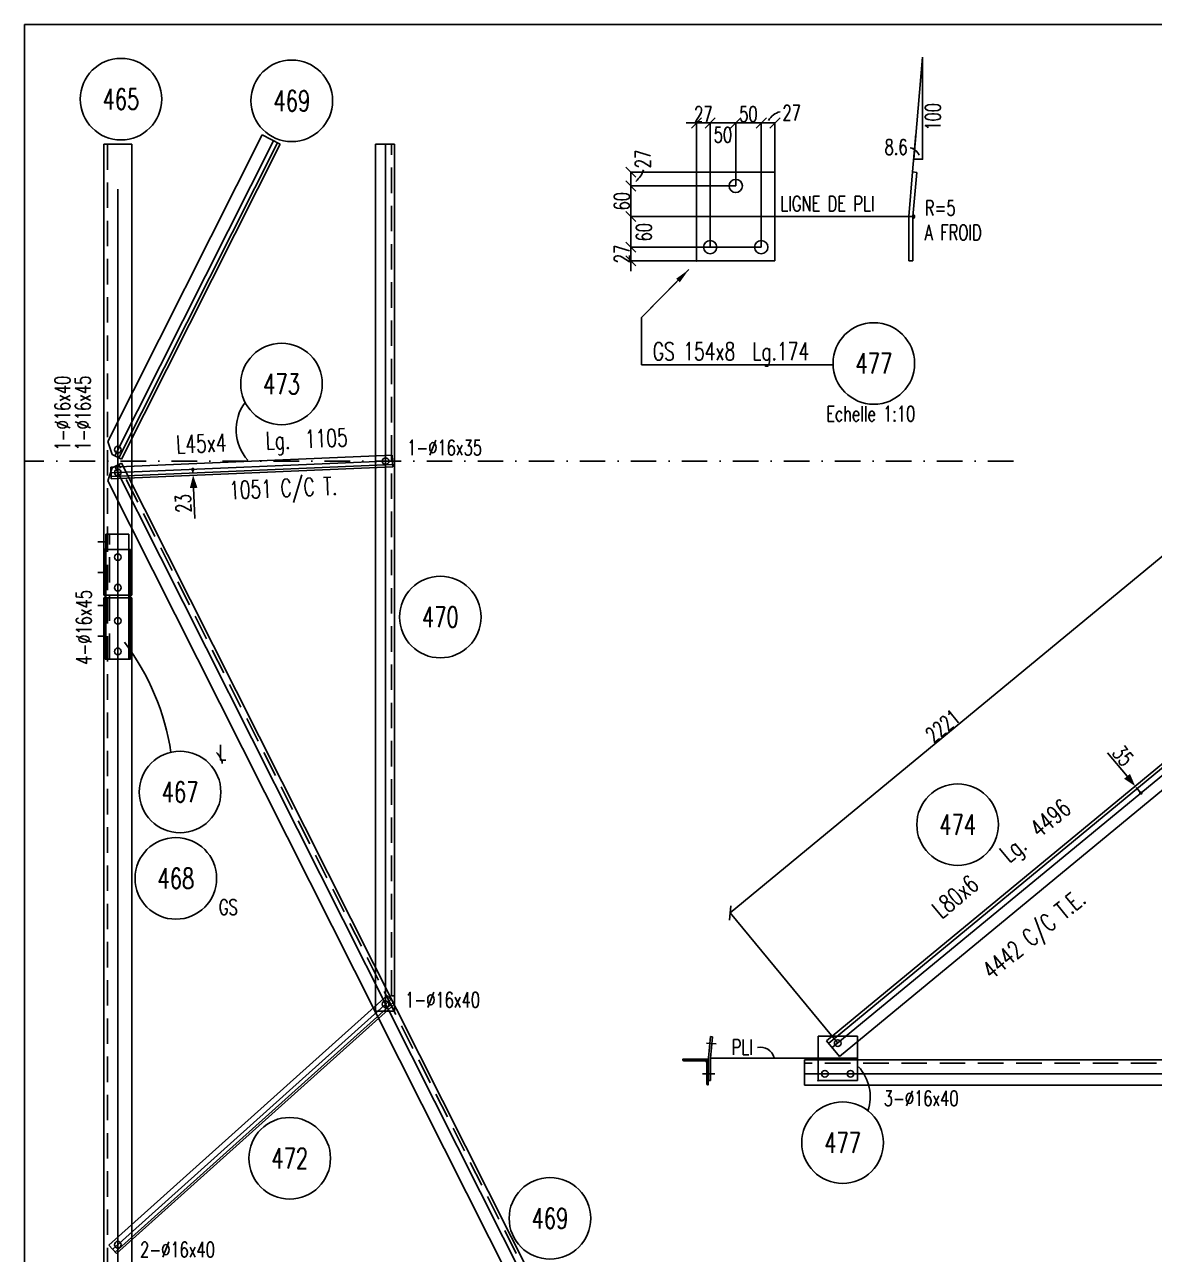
# Model space of a CAD drawing. Extents: x 554281 to 570501, y -61245 to -49765.
# Drawn here: x 554281 to 558711, y -54591 to -49765 of the extents above; entities that cross this region are included whole.
import ezdxf
from ezdxf.enums import TextEntityAlignment as Align

# ---------------------------------------------------------------- set-up
doc = ezdxf.new("R2010")
doc.units = 0
doc.header["$LTSCALE"] = 200
doc.header["$MEASUREMENT"] = 0
doc.linetypes.add('DASHDOT', pattern=[1, 0.5, -0.25, 0, -0.25])
doc.linetypes.add('DASHED', pattern=[0.75, 0.5, -0.25])
doc.layers.get('0').update_dxf_attribs({"linetype": 'CONTINUOUS'})
for name, color, linetype in [('ASSI', 6, 'CONTINUOUS'), ('BOLLINI_1', 7, 'CONTINUOUS'), ('FORI', 2, 'CONTINUOUS'), ('LINEA_ANG', 2, 'CONTINUOUS'), ('LINEE_PIASTRE', 2, 'CONTINUOUS'), ('LM', 7, 'CONTINUOUS'), ('LS', 7, 'CONTINUOUS'), ('MZ', 6, 'DASHDOT'), ('PIASTRE', 5, 'CONTINUOUS'), ('PIEGA', 4, 'CONTINUOUS'), ('PIEGA_F_492_50', 7, 'CONTINUOUS'), ('QT_MAL', 7, 'CONTINUOUS'), ('QT_MPR', 7, 'CONTINUOUS'), ('TRAT-Y', 7, 'DASHED')]:
    doc.layers.add(name, color=color, linetype=linetype)
doc.styles.add('QUOTE', font='ROMANS8.SHX', dxfattribs={"width": 0.7})
doc.styles.add('RQL', font='ROMANS8.SHX', dxfattribs={"width": 0.7})
doc.styles.add('RS', font='ROMANS8.shx', dxfattribs={"width": 0.7})
doc.styles.get("Standard").update_dxf_attribs({"font": 'ROMANS8.SHX', "width": 0.7})
doc.dimstyles.new('FRECCE1', dxfattribs={"dimtxt": 60, "dimasz": 6.66, "dimexe": 0, "dimexo": 0, "dimgap": 1, "dimtad": 1, "dimzin": 0, "dimdsep": 46, "dimtxsty": 'RS', "dimblk1": 'QUOTP', "dimblk2": 'QUOTF', "dimsah": 1, "dimcen": 0, "dimclrd": 2, "dimclre": 2, "dimclrt": 7, "dimadec": 0, "dimazin": 0, "dimtfac": 1, "dimtix": 1, "dimtmove": 2, "dimatfit": 3, "dimldrblk": 'QUOTP', "dimfxl": 1, "dimtolj": 1, "dimtzin": 0, "dimarcsym": 0})
doc.dimstyles.new('TRATTO', dxfattribs={"dimscale": 0, "dimtxt": 60, "dimasz": 40, "dimexe": 0, "dimexo": 0, "dimgap": 5, "dimtad": 1, "dimrnd": 0.5, "dimdsep": 46, "dimtxsty": 'RS', "dimblk1": 'OBLIQUE', "dimblk2": 'OBLIQUE', "dimsah": 1, "dimcen": 0.09, "dimclrd": 2, "dimclre": 2, "dimclrt": 7, "dimadec": 0, "dimazin": 0, "dimtfac": 1, "dimtix": 1, "dimtmove": 2, "dimatfit": 3, "dimfxl": 1, "dimtolj": 1, "dimtzin": 0, "dimarcsym": 0})

# ---------------------------------------------------------------- blocks, each defined once
blk = doc.blocks.new('16')
blk.add_circle((0, 0), 1)
blk = doc.blocks.new('ASSE98')
blk.add_line((0, 0), (1, 0))
at = {"color": 7, "flags": 1}
for tag, p in [('LAV1', (3.07431, 6.82847)), ('LAV2', (3.07431, 6.49513)), ('LAV3', (3.07431, 6.1618)), ('LAV4', (3.07431, 5.82847)), ('LAV5', (3.07431, 5.49513)), ('LAV6', (3.07431, 5.1618)), ('LAV7', (3.07431, 4.82847)), ('LAV8', (3.07431, 4.49513)), ('LAV9', (3.07431, 4.1618)), ('LAV10', (3.07431, 3.82847))]:
    blk.add_attdef(tag, p, '', height=0.2, dxfattribs=at)
at = {"color": 7, "style": 'QUOTE', "width": 0.5, "flags": 1}
for tag, p in [('TI', (1.38308, 6.82731)), ('DI_S', (1.38308, 6.42178)), ('D_S', (1.38308, 6.02092)), ('E_S', (1.38308, 5.68065)), ('NFORI', (1.36454, 5.29792)), ('ALAR', (1.36349, 4.93246)), ('FAM', (1.3775, 4.54645)), ('ALA', (1.38308, 4.19257)), ('DISP2', (1.38308, 3.84971)), ('DISP1', (1.38308, 3.50686)), ('PINZAF', (1.38308, 3.164)), ('PINZAI', (1.38308, 2.82114)), ('TRP', (1.38308, 2.47829)), ('NP', (1.38308, 2.13543)), ('SV', (1.38308, 1.79257)), ('PESO', (1.38308, 1.44971)), ('QUA', (1.38308, 1.10686)), ('LUN', (1.38308, 0.764)), ('PROF', (1.38308, 0.42114)), ('POS', (1.38308, 0.07829))]:
    blk.add_attdef(tag, p, '', height=0.2, dxfattribs=at)
blk = doc.blocks.new('MRKR_98')
blk.add_point((0, 0))
at = {"color": 7, "style": 'QUOTE', "width": 0.5, "flags": 1}
for tag, p in [('AUX2', (3.71, 4.93)), ('NFORI', (3.72, 5.3)), ('TI', (3.73, 6.83)), ('DI_S', (3.73, 6.42)), ('D_S', (3.73, 6.02)), ('E_S', (3.73, 5.68)), ('AUX1', (3.73, 4.19)), ('FAM', (3.73, 4.55)), ('COMMESSA', (3.73, 3.85)), ('MD', (3.73, 3.51)), ('MP', (3.73, 3.16)), ('LARGHEZZA', (3.73, 2.82)), ('SPESSORE', (3.73, 2.48)), ('NP', (3.73, 2.14)), ('SV', (3.73, 1.79)), ('PESO', (3.73, 1.45)), ('QUA', (3.73, 1.11)), ('LUN', (3.73, 0.76)), ('PROF', (3.73, 0.42)), ('POS', (3.73, 0.08))]:
    blk.add_attdef(tag, p, '', height=0.2, dxfattribs=at)
at = {"color": 7, "flags": 1}
for tag, p in [('LAV1', (5.26, 6.88)), ('LAV2', (5.26, 6.55)), ('LAV3', (5.26, 6.21)), ('LAV4', (5.26, 5.88)), ('LAV5', (5.26, 5.55)), ('LAV6', (5.26, 5.21)), ('LAV7', (5.26, 4.88)), ('LAV8', (5.26, 4.55)), ('LAV9', (5.26, 4.21)), ('LAV10', (5.26, 3.88))]:
    blk.add_attdef(tag, p, '', height=0.2, dxfattribs=at)
blk = doc.blocks.new('xxx')
blk.add_circle((0, 0), 8)
at = {"color": 3, "style": 'RQL', "width": 0.7}
blk.add_attdef('POS', text='', height=4, dxfattribs=at).set_placement((0, 0), align=Align.MIDDLE)
at = {"color": 3, "style": 'RQL', "width": 0.7, "flags": 1}
blk.add_attdef('POS1', (-0.39, -5.42), '', height=2, dxfattribs=at)
at = {"style": 'RQL', "width": 0.7, "flags": 1}
blk.add_attdef('TIPO', (-0.39, -8.66), '', height=2, dxfattribs=at)
blk = doc.blocks.new('bull')
at = {"style": 'RS', "width": 0.7, "flags": 1}
for tag, p in [('NN', (-12.25, 0)), ('DIAMETRO', (0, -4.86)), ('SERRAGGIO', (0, -9.71)), ('LUNGHEZZA', (0, -14.57)), ('NB', (0, -19.43)), ('TIPO', (0, -24.12)), ('EL', (-0.14, -29))]:
    blk.add_attdef(tag, p, '', height=3, dxfattribs=at)
at = {"style": 'RS', "width": 0.7}
blk.add_attdef('BULLONE', (0, 0), '', height=3, dxfattribs=at)
blk = doc.blocks.new('QUOTP')
at = {"layer": 'ASSI', "color": 2, "const_width": 1.07}
blk.add_lwpolyline([(-0.53, 0, 1), (0.53, 0, 1)], format="xyb", close=True, dxfattribs=at)
blk = doc.blocks.new('QUOTF')
at = {"layer": 'LS', "color": 2}
blk.add_line((7.5, 0), (25.5, 0), dxfattribs=at)
blk.add_solid([(7.5, 2.25), (0, 0), (7.5, -2.25)], dxfattribs=at)
blk = doc.blocks.new('*D16')
at = {"layer": 'QT_MAL', "color": 2, "lineweight": -2, "transparency": 16777216}
for p, q in [((558635.8, -52753.4), (558635.8, -52753.4)), ((558653.8, -52775.3), (558640, -52758.6)), ((558658, -52780.4), (558658, -52780.4))]:
    blk.add_line(p, q, dxfattribs=at)
at = {"layer": 'QT_MAL', "color": 2, "lineweight": -2, "transparency": 16777216, "xscale": 6.66, "yscale": 6.66, "zscale": 6.66}
for name, p, rotation in [('QUOTF', (558635.8, -52753.4), 129.5459458153037), ('QUOTP', (558658, -52780.4), 309.5459458153038)]:
    blk.add_blockref(name, p, dxfattribs=dict(at, rotation=rotation))
at = {"layer": 'QT_MAL', "color": 7, "transparency": 16777216, "insert": (558587.8, -52633.8), "char_height": 60, "attachment_point": 5, "rotation": 309.5459, "style": 'RS'}
blk.add_mtext('\\A1;35', dxfattribs=at)
blk = doc.blocks.new('_OBLIQUE')
at = {"color": 0, "linetype": 'ByBlock'}
blk.add_line((-0.5, -0.5), (0.5, 0.5), dxfattribs=at)
blk = doc.blocks.new('*D19')
at = {"layer": 'QT_MPR', "color": 2, "lineweight": -2, "transparency": 16777216}
for p, q in [((558760, -51837.3), (557047.6, -53251.2)), ((559191.2, -52359.6), (558760, -51837.3)), ((557469.3, -53761.9), (557047.6, -53251.2))]:
    blk.add_line(p, q, dxfattribs=at)
at = {"layer": 'QT_MPR', "color": 2, "lineweight": -2, "transparency": 16777216, "xscale": 40, "yscale": 40, "zscale": 40}
for p, rotation in [((558760, -51837.3), 39.54594581530375), ((557047.6, -53251.2), 219.5459458153037)]:
    blk.add_blockref('_OBLIQUE', p, dxfattribs=dict(at, rotation=rotation))
at = {"layer": 'QT_MPR', "color": 7, "transparency": 16777216, "insert": (557881.5, -52517.2), "char_height": 60, "attachment_point": 5, "rotation": 39.5459, "style": 'RS'}
blk.add_mtext('\\A1;2221', dxfattribs=at)
blk = doc.blocks.new('*D81')
at = {"layer": 'LS', "color": 2, "lineweight": -2, "transparency": 16777216}
for p, q in [((556658.1, -50638.4), (556658.1, -50598.4)), ((557169.5, -50638.4), (556658.1, -50638.4)), ((556658.1, -50692.4), (556658.1, -50638.4)), ((556915.4, -50692.4), (556658.1, -50692.4)), ((556658.1, -50692.4), (556658.1, -50732.4))]:
    blk.add_line(p, q, dxfattribs=at)
at = {"layer": 'LS', "color": 2, "lineweight": -2, "transparency": 16777216, "xscale": 40, "yscale": 40, "zscale": 40}
for p, rotation in [((556658.1, -50638.4), 270), ((556658.1, -50692.4), 90)]:
    blk.add_blockref('_OBLIQUE', p, dxfattribs=dict(at, rotation=rotation))
at = {"layer": 'LS', "color": 7, "transparency": 16777216, "insert": (556623.1, -50665.4), "char_height": 60, "attachment_point": 5, "rotation": 90, "style": 'RS'}
blk.add_mtext('\\A1;27', dxfattribs=at)
blk = doc.blocks.new('*D82')
at = {"layer": 'LS', "color": 2, "lineweight": -2, "transparency": 16777216}
for p, q in [((557069.4, -50518.4), (556658.1, -50518.4)), ((556658.1, -50638.4), (556658.1, -50518.4)), ((556969.4, -50638.4), (556658.1, -50638.4))]:
    blk.add_line(p, q, dxfattribs=at)
at = {"layer": 'LS', "color": 2, "lineweight": -2, "transparency": 16777216, "xscale": 40, "yscale": 40, "zscale": 40}
for p, rotation in [((556658.1, -50518.4), 90), ((556658.1, -50638.4), 270)]:
    blk.add_blockref('_OBLIQUE', p, dxfattribs=dict(at, rotation=rotation))
at = {"layer": 'LS', "color": 7, "transparency": 16777216, "insert": (556709.6, -50580.1), "char_height": 60, "attachment_point": 5, "rotation": 90, "style": 'RS'}
blk.add_mtext('\\A1;60', dxfattribs=at)
blk = doc.blocks.new('*D83')
at = {"layer": 'LS', "color": 2, "lineweight": -2, "transparency": 16777216}
for p, q in [((557069.4, -50398.4), (556658.1, -50398.4)), ((556658.1, -50518.4), (556658.1, -50398.4)), ((557069.4, -50518.4), (556658.1, -50518.4))]:
    blk.add_line(p, q, dxfattribs=at)
at = {"layer": 'LS', "color": 2, "lineweight": -2, "transparency": 16777216, "xscale": 40, "yscale": 40, "zscale": 40}
for p, rotation in [((556658.1, -50398.4), 90), ((556658.1, -50518.4), 270)]:
    blk.add_blockref('_OBLIQUE', p, dxfattribs=dict(at, rotation=rotation))
at = {"layer": 'LS', "color": 7, "transparency": 16777216, "insert": (556623.1, -50458.4), "char_height": 60, "attachment_point": 5, "rotation": 90, "style": 'RS'}
blk.add_mtext('\\A1;60', dxfattribs=at)
blk = doc.blocks.new('*D84')
at = {"layer": 'LS', "color": 2, "lineweight": -2, "transparency": 16777216}
for p, q in [((556915.4, -50344.4), (556658.1, -50344.4)), ((556658.1, -50398.4), (556658.1, -50344.4)), ((557069.4, -50398.4), (556658.1, -50398.4))]:
    blk.add_line(p, q, dxfattribs=at)
at = {"layer": 'LS', "color": 2, "lineweight": -2, "transparency": 16777216, "xscale": 40, "yscale": 40, "zscale": 40}
for p, rotation in [((556658.1, -50344.4), 90), ((556658.1, -50398.4), 270)]:
    blk.add_blockref('_OBLIQUE', p, dxfattribs=dict(at, rotation=rotation))
at = {"layer": 'LS', "color": 7, "transparency": 16777216, "insert": (556705, -50292.7), "char_height": 60, "attachment_point": 5, "rotation": 90, "style": 'RS'}
blk.add_mtext('\\A1;27', dxfattribs=at)
blk = doc.blocks.new('*D85')
at = {"layer": 'LS', "color": 2, "lineweight": -2, "transparency": 16777216}
for p, q in [((556915.4, -50151.2), (556875.4, -50151.2)), ((556915.4, -50344.4), (556915.4, -50151.2)), ((556915.4, -50151.2), (556969.4, -50151.2)), ((556969.4, -50638.4), (556969.4, -50151.2)), ((556969.4, -50151.2), (557009.4, -50151.2))]:
    blk.add_line(p, q, dxfattribs=at)
at = {"layer": 'LS', "color": 2, "lineweight": -2, "transparency": 16777216, "xscale": 40, "yscale": 40, "zscale": 40}
blk.add_blockref('_OBLIQUE', (556915.4, -50151.2), dxfattribs=at)
at = {"layer": 'LS', "color": 2, "lineweight": -2, "transparency": 16777216, "xscale": 40, "yscale": 40, "zscale": 40, "rotation": 180}
blk.add_blockref('_OBLIQUE', (556969.4, -50151.2), dxfattribs=at)
at = {"layer": 'LS', "color": 7, "transparency": 16777216, "insert": (556942.4, -50116.2), "char_height": 60, "attachment_point": 5, "style": 'RS'}
blk.add_mtext('\\A1;27', dxfattribs=at)
blk = doc.blocks.new('*D86')
at = {"layer": 'LS', "color": 2, "lineweight": -2, "transparency": 16777216}
for p, q in [((556969.4, -50638.4), (556969.4, -50151.2)), ((556969.4, -50151.2), (557069.4, -50151.2)), ((557069.4, -50398.4), (557069.4, -50151.2))]:
    blk.add_line(p, q, dxfattribs=at)
at = {"layer": 'LS', "color": 2, "lineweight": -2, "transparency": 16777216, "xscale": 40, "yscale": 40, "zscale": 40, "rotation": 180}
blk.add_blockref('_OBLIQUE', (556969.4, -50151.2), dxfattribs=at)
at = {"layer": 'LS', "color": 2, "lineweight": -2, "transparency": 16777216, "xscale": 40, "yscale": 40, "zscale": 40}
blk.add_blockref('_OBLIQUE', (557069.4, -50151.2), dxfattribs=at)
at = {"layer": 'LS', "color": 7, "transparency": 16777216, "insert": (557019.2, -50197.6), "char_height": 60, "attachment_point": 5, "style": 'RS'}
blk.add_mtext('\\A1;50', dxfattribs=at)
blk = doc.blocks.new('*D87')
at = {"layer": 'LS', "color": 2, "lineweight": -2, "transparency": 16777216}
for p, q in [((557069.4, -50398.4), (557069.4, -50151.2)), ((557069.4, -50151.2), (557169.5, -50151.2)), ((557169.5, -50638.4), (557169.5, -50151.2))]:
    blk.add_line(p, q, dxfattribs=at)
at = {"layer": 'LS', "color": 2, "lineweight": -2, "transparency": 16777216, "xscale": 40, "yscale": 40, "zscale": 40, "rotation": 180}
blk.add_blockref('_OBLIQUE', (557069.4, -50151.2), dxfattribs=at)
at = {"layer": 'LS', "color": 2, "lineweight": -2, "transparency": 16777216, "xscale": 40, "yscale": 40, "zscale": 40}
blk.add_blockref('_OBLIQUE', (557169.5, -50151.2), dxfattribs=at)
at = {"layer": 'LS', "color": 7, "transparency": 16777216, "insert": (557119.4, -50116.2), "char_height": 60, "attachment_point": 5, "style": 'RS'}
blk.add_mtext('\\A1;50', dxfattribs=at)
blk = doc.blocks.new('*D88')
at = {"layer": 'LS', "color": 2, "lineweight": -2, "transparency": 16777216}
for p, q in [((557169.5, -50638.4), (557169.5, -50151.2)), ((557169.5, -50151.2), (557223.4, -50151.2)), ((557223.4, -50344.4), (557223.4, -50151.2))]:
    blk.add_line(p, q, dxfattribs=at)
at = {"layer": 'LS', "color": 2, "lineweight": -2, "transparency": 16777216, "xscale": 40, "yscale": 40, "zscale": 40, "rotation": 180}
blk.add_blockref('_OBLIQUE', (557169.5, -50151.2), dxfattribs=at)
at = {"layer": 'LS', "color": 2, "lineweight": -2, "transparency": 16777216, "xscale": 40, "yscale": 40, "zscale": 40}
blk.add_blockref('_OBLIQUE', (557223.4, -50151.2), dxfattribs=at)
at = {"layer": 'LS', "color": 7, "transparency": 16777216, "insert": (557288.7, -50111.6), "char_height": 60, "attachment_point": 5, "style": 'RS'}
blk.add_mtext('\\A1;27', dxfattribs=at)
blk = doc.blocks.new('LPIEGA')
at = {"color": 0, "linetype": 'ByBlock'}
blk.add_line((0, 0), (1, 0), dxfattribs=at)
at = {"color": 0}
for tag, p in [('VUOTO3', (1, 13)), ('VUOTO2', (1, 11)), ('VUOTO1', (1, 9))]:
    blk.add_attdef(tag, p, '', height=1, dxfattribs=at)
at = {"color": 0, "flags": 1}
for tag, p in [('ANG_PIE', (1, 7)), ('INC_PIE', (1, 5)), ('CF', (1, 3)), ('RAGGIO', (1, 1))]:
    blk.add_attdef(tag, p, '', height=1, dxfattribs=at)
blk = doc.blocks.new('*D122')
at = {"layer": 'QT_MAL', "color": 2, "lineweight": -2, "transparency": 16777216}
for p, q in [((554940.5, -51510.6), (554940.5, -51510.6)), ((554940.8, -51517.2), (554941.2, -51526.9)), ((554941.5, -51533.5), (554941.5, -51533.5))]:
    blk.add_line(p, q, dxfattribs=at)
at = {"layer": 'QT_MAL', "color": 2, "lineweight": -2, "transparency": 16777216, "xscale": 6.66, "yscale": 6.66, "zscale": 6.66}
for name, p, rotation in [('QUOTF', (554941.5, -51533.5), 272.453318109733), ('QUOTP', (554940.5, -51510.6), 92.45331810973299)]:
    blk.add_blockref(name, p, dxfattribs=dict(at, rotation=rotation))
at = {"layer": 'QT_MAL', "color": 7, "transparency": 16777216, "insert": (554903, -51644.3), "char_height": 60, "attachment_point": 5, "rotation": 92.4533, "style": 'RS'}
blk.add_mtext('\\A1;23', dxfattribs=at)

msp = doc.modelspace()

# ---------------------------------------------------------------- hatches: boundary and pattern name
at = {"layer": 'LS'}
h = msp.add_hatch(dxfattribs=at)
h.set_pattern_fill('_U', color=6, scale=5, angle=225, style=0, pattern_type=0)
h.set_pattern_definition([(225, (1046390.7615, -57250.31), (3.535533906, -3.535533906), [])])
edge = h.paths.add_edge_path()
edge.add_line((556961.761, -53825.31), (556861.761, -53825.31))
edge.add_line((556861.761, -53825.31), (556861.761, -53827.31))
edge.add_arc((556865.761, -53827.31), 4, 180, 270)
edge.add_line((556865.761, -53831.31), (556947.761, -53831.31))
edge.add_arc((556947.761, -53839.31), 8, 360, 450, ccw=False)
edge.add_line((556955.761, -53839.31), (556955.761, -53921.31))
edge.add_arc((556959.761, -53921.31), 4, 180, 270)
edge.add_line((556959.761, -53925.31), (556961.761, -53925.31))
edge.add_line((556961.761, -53925.31), (556961.761, -53825.31))

# ---------------------------------------------------------------- linework, layer by layer
at = {"layer": 'LINEA_ANG'}
for p, q in [((554701.24, -50234.659), (554591.24, -50234.659)), ((554591.24, -50234.659), (554591.24, -52004.659)), ((554606.676, -51400.559), (555211.982, -50198.344)), ((555283.436, -50234.321), (554661.041, -51470.477)), ((554701.24, -52004.659), (554701.24, -50234.659)), ((555283.436, -50234.321), (555211.982, -50198.344)), ((555731.546, -50234.204), (555656.546, -50234.204)), ((555656.546, -50234.204), (555656.546, -53636.204)), ((555731.546, -53636.204), (555731.546, -50234.204)), ((557748.174, -50517.736), (557763.154, -50343.554)), ((557779.095, -50344.925), (557763.154, -50343.554)), ((557764.174, -50518.422), (557779.095, -50344.925)), ((557748.174, -50692.422), (557748.174, -50517.736)), ((557764.174, -50692.422), (557764.174, -50518.422)), ((557748.174, -50692.422), (557764.174, -50692.422)), ((560892.872, -50889.761), (557425.943, -53752.35)), ((557476.879, -53814.039), (560943.808, -50951.45)), ((554606.676, -51400.559), (554623.528, -51451.589)), ((555722.311, -51455.039), (554618.323, -51502.339)), ((554660.967, -51485.703), (554623.454, -51504.591)), ((554661.041, -51470.477), (554623.528, -51451.589)), ((557838.6, -57796.884), (554660.967, -51485.703)), ((555724.237, -51499.998), (555722.311, -51455.039)), ((554606.602, -51555.62), (554623.454, -51504.591)), ((554618.323, -51502.339), (554620.25, -51547.298)), ((554620.25, -51547.298), (555724.237, -51499.998)), ((554606.602, -51555.62), (557750.057, -57798.92)), ((554599.24, -52254.659), (554599.24, -51764.659)), ((554599.24, -51764.659), (554689.24, -51764.659)), ((554689.24, -51764.659), (554689.24, -52254.659)), ((554591.24, -52004.659), (554701.24, -52004.659)), ((554591.24, -57814.659), (554591.24, -52014.659)), ((554591.24, -52014.659), (554701.24, -52014.659)), ((554701.24, -52014.659), (554701.24, -57719.659)), ((554689.24, -52254.659), (554599.24, -52254.659)), ((555701.969, -53574.757), (554611.453, -54554.517)), ((554641.527, -54587.991), (555732.043, -53608.231)), ((555732.043, -53608.231), (555701.969, -53574.757)), ((555731.546, -53576.204), (555720.046, -53576.204)), ((555656.546, -53636.204), (555731.546, -53636.204)), ((557425.943, -53752.35), (557476.879, -53814.039)), ((564569.298, -53826.941), (557339.298, -53826.941)), ((557339.298, -53826.941), (557339.298, -53926.941)), ((557339.298, -53926.941), (564569.298, -53926.941)), ((554611.453, -54554.517), (554641.527, -54587.991))]:
    msp.add_line(p, q, dxfattribs=at)
at = {"layer": 'LINEA_ANG', "color": 2}
for p, q in [((555272.272, -50228.7), (554649.877, -51464.855)), ((560900.831, -50899.4), (557433.901, -53761.989)), ((554619.886, -51538.806), (555723.873, -51491.506)), ((554635.846, -54581.668), (555726.363, -53601.908))]:
    msp.add_line(p, q, dxfattribs=at)
at = {"layer": 'LINEA_ANG', "const_width": 10}
msp.add_lwpolyline([(557764.174, -50523.422, 0.41421356), (557769.174, -50518.422, 0.38930404), (557764.603, -50513.441, 0.38930404)], format="xyb", dxfattribs=at)
at = {"layer": 'LINEA_ANG'}
msp.add_lwpolyline([(556961.761, -53825.31), (556861.761, -53825.31), (556861.761, -53827.31, 0.41421356), (556865.761, -53831.31), (556947.761, -53831.31, -0.41421356), (556955.761, -53839.31), (556955.761, -53921.31, 0.41421356), (556959.761, -53925.31), (556961.761, -53925.31)], format="xyb", close=True, dxfattribs=at)
at = {"layer": 'LINEE_PIASTRE'}
for p, q in [((557223.396, -50344.422), (556915.396, -50344.422)), ((556915.396, -50344.422), (556915.396, -50692.422)), ((557223.396, -50692.422), (557223.396, -50344.422)), ((556915.396, -50692.422), (557223.396, -50692.422)), ((554596.24, -51824.659), (554596.24, -52254.659)), ((554696.24, -51824.659), (554596.24, -51824.659)), ((554696.24, -52254.659), (554696.24, -51824.659)), ((554596.24, -52254.659), (554696.24, -52254.659)), ((557546.298, -53734.941), (557392.298, -53734.941)), ((557392.298, -53734.941), (557392.298, -53908.941)), ((557546.298, -53908.941), (557546.298, -53734.941)), ((557392.298, -53908.941), (557546.298, -53908.941))]:
    msp.add_line(p, q, dxfattribs=at)
at = {"layer": 'LS', "color": 6}
for p, q in [((557763.154, -50343.554), (557776.083, -50193.214)), ((554646.24, -50411.097), (554646.24, -57732.233)), ((557223.396, -50518.422), (557764.174, -50518.422)), ((556699.24, -50914.98), (556885.174, -50726.689)), ((556699.24, -50914.98), (556885.174, -50726.689)), ((556699.24, -51100.792), (556699.24, -50914.98)), ((557451.063, -51100.792), (556699.24, -51100.792)), ((554567.24, -51794.659), (554599.24, -51794.659)), ((554567.24, -51914.659), (554599.24, -51914.659)), ((554567.24, -52044.659), (554599.24, -52044.659)), ((554567.24, -52164.659), (554599.24, -52164.659)), ((556955.007, -53762.007), (556992.229, -53765.208)), ((557546.298, -53820.349), (556970.761, -53820.349)), ((556987.592, -53881.941), (556939.716, -53881.941)), ((564569.298, -53881.941), (557339.298, -53881.941))]:
    msp.add_line(p, q, dxfattribs=at)
at = {"layer": 'LS', "color": 2}
for p, q in [((556969.969, -53736.194), (556962.761, -53820.006)), ((556969.969, -53736.194), (556977.94, -53736.88)), ((556977.94, -53736.88), (556970.761, -53820.349)), ((556962.761, -53820.006), (556962.761, -53908.941)), ((556970.761, -53820.349), (556970.761, -53908.941)), ((556970.761, -53908.941), (556962.761, -53908.941))]:
    msp.add_line(p, q, dxfattribs=at)
at = {"layer": 'LS', "color": 8}
msp.add_lwpolyline([(554280.738, -49765.145), (554280.738, -61245.145), (567000.738, -61245.145), (567000.738, -59645.145), (570500.738, -59645.145), (570500.738, -49765.145), (554280.738, -49765.145)], close=True, dxfattribs=at)
at = {"layer": 'LS', "color": 6}
msp.add_lwpolyline([(557801.883, -49893.214), (557801.883, -50293.214), (557767.483, -50293.214)], close=True, dxfattribs=at)
msp.add_lwpolyline([(556843.015, -50769.382), (556699.24, -50914.98)], dxfattribs=at)
for centre, radius, start, end in [((557258.371, -50174.032), 68.308, 102.661415, 151.824671), ((557743.292, -50296.157), 48.78, 21.684476, 77.722466), ((556621.053, -50309.102), 90.632, 308.200929, 343.33162), ((555289.275, -51354.652), 179, 143.431826, 222.043294), ((553919.736, -52760.575), 945.167, 8.436973, 37.256853), ((554982.098, -52676.062), 74.939, 9.12939, 47.162305), ((557166.632, -53832.583), 54.907, 14.125719, 102.542519), ((557420.921, -53972.812), 175.752, 341.948958, 42.383517)]:
    msp.add_arc(centre, radius, start, end, dxfattribs=at)
msp.add_solid([(556835.9, -50762.355), (556885.174, -50726.689), (556850.131, -50776.408)], dxfattribs=at)
at = {"layer": 'MZ'}
msp.add_line((558158.633, -51478.163), (554280.738, -51478.163), dxfattribs=at)
at = {"layer": 'PIEGA'}
msp.add_line((557223.396, -50518.422), (556915.396, -50518.422), dxfattribs=at)
at = {"layer": 'TRAT-Y'}
for p, q in [((554606.24, -50234.659), (554606.24, -52004.659)), ((555720.046, -53576.204), (555720.046, -50234.204)), ((557827.435, -57802.505), (554649.803, -51491.324)), ((554613.24, -52254.659), (554613.24, -51764.659)), ((554606.24, -57814.659), (554606.24, -52014.659)), ((564569.298, -53840.941), (557339.298, -53840.941))]:
    msp.add_line(p, q, dxfattribs=at)

# ---------------------------------------------------------------- block references
at = {"layer": 'ASSI'}
for p, xscale, rotation in [((554591.24, -50234.516), 1770, 270), ((554634.098, -51457.279), 1384, 63.27508851931549), ((555696.546, -53636.204), 3402, 90), ((554599.24, -51764.659), 490, 270), ((554591.24, -52014.659), 5800, 270), ((554626.156, -54570.882), 1466, 41.93770543929944)]:
    msp.add_blockref('ASSE98', p, dxfattribs=dict(at, xscale=xscale, rotation=rotation))
ref = msp.add_blockref('ASSE98', (560915.157, -50916.75), dxfattribs=dict(at, xscale=4496, rotation=219.5459458153037))
ref.add_attrib('PROF', 'L80x6', (557876.401, -53276.668), dxfattribs={"layer": '0', "color": 2, "height": 70, "rotation": 39.545946, "style": 'QUOTE', "width": 0.7})
ref.add_attrib('LUN', '4496', (558260.673, -52959.38), dxfattribs={"layer": '0', "color": 2, "height": 70, "rotation": 39.545946, "style": 'QUOTE', "width": 0.7})
ref.add_attrib('PESO', '4442 C/C T.E.', (558073.777, -53515.713), dxfattribs={"layer": '0', "color": 2, "height": 70, "rotation": 39.545946, "style": 'QUOTE', "width": 0.7})
ref.add_attrib('SV', 'Lg.', (558141.819, -53057.516), dxfattribs={"layer": '0', "color": 2, "height": 70, "rotation": 39.545946, "style": 'QUOTE', "width": 0.7})
ref = msp.add_blockref('ASSE98', (554619.265, -51524.319), dxfattribs=dict(at, xscale=1105, zscale=1105, rotation=2.453318109733018))
ref.add_attrib('PROF', 'L45x4', (554876.78, -51448.202), dxfattribs={"layer": '0', "color": 2, "height": 70, "rotation": 2.453318, "style": 'QUOTE', "width": 0.7})
ref.add_attrib('LUN', '1105', (555381.184, -51426.591), dxfattribs={"layer": '0', "color": 2, "height": 70, "rotation": 2.453318, "style": 'QUOTE', "width": 0.7})
ref.add_attrib('PESO', '1051 C/C T.', (555084.021, -51627.909), dxfattribs={"layer": '0', "color": 2, "height": 70, "rotation": 2.453318, "style": 'QUOTE', "width": 0.7})
ref.add_attrib('SV', 'Lg.', (555227.192, -51433.189), dxfattribs={"layer": '0', "color": 2, "height": 70, "rotation": 2.453318, "style": 'QUOTE', "width": 0.7})
for p, xscale, zscale, rotation in [((557811.804, -57810.375), 7065.999999999999, 7065.999999999999, 116.7249114806841), ((564569.298, -53826.941), 7229.999999999998, 7229.999999999998, 180)]:
    msp.add_blockref('ASSE98', p, dxfattribs=dict(at, xscale=xscale, zscale=zscale, rotation=rotation))
at = {"layer": 'BOLLINI_1'}
for p, xscale, yscale, zscale, values in [((554658.62, -50057.725), 19.99950000006855, 19.99950000006855, 19.99950000006855, {'POS': '465'}), ((555328.409, -50064.216), 20, 20, 20, {'POS': '469'}), ((557610.938, -51094.885), 19.99800000000225, 19.99800000000225, 19.99800000000225, {'POS': '477'}), ((555288.218, -51175.654), 20, 20, 20, {'POS': '473'}), ((555910.991, -52090.101), 20, 20, 20, {'POS': '470'}), ((554890.324, -52776.529), 20, 20, 20, {'POS': '467'}), ((557939.592, -52904.611), 20, 20, 20, {'POS': '474'}), ((554873.794, -53115.598), 20, 20, 20, {'POS': '468'}), ((557488.379, -54152.435), 19.99800000000225, 19.99800000000225, 19.99800000000225, {'POS': '477'}), ((556340.876, -54449.325), 20, 20, 20, {'POS': '469'})]:
    msp.add_blockref('xxx', p, dxfattribs=dict(at, xscale=xscale, yscale=yscale, zscale=zscale)).add_auto_attribs(values)
ref = msp.add_blockref('xxx', (555320.419, -54213.681), dxfattribs=dict(at, xscale=-19.99950000006855, yscale=19.99950000006855, zscale=19.99950000006855))
ref.add_attrib('POS', '472', dxfattribs={"layer": '0', "color": 3, "height": 79.998, "style": 'RQL', "width": 0.7}).set_placement((555320.419, -54213.681), align=Align.MIDDLE)
at = {"layer": 'FORI'}
for p, xscale, yscale, zscale in [((557069.396, -50398.422), 26, 26, 26), ((557469.298, -53761.941), 13, 13, 13)]:
    msp.add_blockref('16', p, dxfattribs=dict(at, xscale=xscale, yscale=yscale, zscale=zscale))
for p, xscale, yscale, zscale, rotation in [((556969.396, -50638.422), 26, 26, 26, 179.9999999998761), ((557169.467, -50638.422), 26, 26, 26, 179.9999999998939), ((554646.24, -51433.163), -13, 13, 13, 270.0000000000014), ((555696.546, -51478.163), 13, 13, 13, 270), ((554646.24, -51523.163), 13, 13, 13, 270.0000000000012), ((554646.24, -51854.659), 13, 13, 13, 270), ((554646.24, -51974.659), -13, 13, 13, 270), ((554646.24, -52104.659), -13, 13, 13, 270), ((554646.24, -52224.659), -13, 13, 13, 270), ((555696.546, -53609.204), 13, 13, 13, 270), ((557419.298, -53881.941), 13, 13, 13, 179.9999999998761), ((557519.334, -53881.941), 13, 13, 13, 179.9999999998939), ((554646.24, -54552.838), 13, 13, 13, 271.371071457)]:
    msp.add_blockref('16', p, dxfattribs=dict(at, xscale=xscale, yscale=yscale, zscale=zscale, rotation=rotation))
at = {"layer": 'LS', "color": 7, "xscale": 20, "yscale": 20, "zscale": 20, "rotation": 90}
for p, values in [((554459.486, -51436.655), {'BULLONE': '1-%%c16x40                '}), ((554539.486, -51436.655), {'BULLONE': '1-%%c16x45                '}), ((554543.542, -52277.606), {'BULLONE': '4-%%c16x45                '})]:
    msp.add_blockref('bull', p, dxfattribs=at).add_auto_attribs(values)
at = {"layer": 'LS', "color": 7, "xscale": 20, "yscale": 20, "zscale": 20}
for p, values in [((555781.074, -51455.276), {'BULLONE': '1-%%c16x35                '}), ((555773.321, -53622.069), {'BULLONE': '1-%%c16x40                '}), ((557650.188, -54008.439), {'BULLONE': '3-%%c16x40                '}), ((554733.583, -54602.196), {'BULLONE': '2-%%c16x40                '})]:
    msp.add_blockref('bull', p, dxfattribs=at).add_auto_attribs(values)
at = {"layer": 'PIASTRE'}
ref = msp.add_blockref('MRKR_98', (556915.396, -50692.422), dxfattribs=dict(at, xscale=2, yscale=2, zscale=2))
ref.add_attrib('PROF', 'GS 154x8  Lg.174', (556744.081, -51082.273), dxfattribs={"layer": '0', "color": 2, "height": 70, "style": 'RS', "width": 0.7})
at = {"layer": 'PIASTRE', "xscale": 20, "yscale": 20, "zscale": 20, "rotation": 270}
msp.add_blockref('MRKR_98', (554596.24, -51824.659), dxfattribs=at)
at = {"layer": 'PIASTRE', "xscale": 20, "yscale": 20, "zscale": 20}
msp.add_blockref('MRKR_98', (557392.298, -53908.941), dxfattribs=at)
at = {"layer": 'PIEGA_F_492_50'}
ref = msp.add_blockref('LPIEGA', (557223.396, -50518.422), dxfattribs=dict(at, xscale=308, zscale=308, rotation=180))
ref.add_attrib('RAGGIO', 'R=5', (557811.094, -50514.812), dxfattribs={"layer": '0', "color": 7, "height": 60, "style": 'RS', "width": 0.7})
ref.add_attrib('CF', 'A FROID', (557811.097, -50611.041), dxfattribs={"layer": '0', "color": 7, "height": 60, "style": 'RS', "width": 0.7})

# ---------------------------------------------------------------- texts
at = {"color": 7, "style": 'RS', "width": 0.7}
msp.add_text('LIGNE DE PLI', height=60, dxfattribs=at).set_placement((557244.718, -50497.84))
at = {"layer": 'LM', "linetype": 'ByBlock', "style": 'RS', "width": 0.7}
for s, p in [('L', (555041.449, -52651.592)), ('GS', (555042.678, -53258.161))]:
    msp.add_text(s, height=60, dxfattribs=at).set_placement(p)
at = {"layer": 'LS', "color": 7, "style": 'RS', "width": 0.7}
msp.add_text('100', height=60, rotation=90, dxfattribs=at).set_placement((557842.879, -50127.314), align=Align.MIDDLE)
msp.add_text('8.6', height=60, dxfattribs=at).set_placement((557698.287, -50245.577), align=Align.MIDDLE)
msp.add_text('Echelle 1:10', height=60, dxfattribs=at).set_placement((557424.214, -51322.194))
at = {"layer": 'LS', "color": 7, "insert": (557095.464, -53778.047), "char_height": 60, "attachment_point": 5, "style": 'RS'}
msp.add_mtext('\\A1;PLI', dxfattribs=at)

# ---------------------------------------------------------------- dimensions: what is measured, and where the dimension line sits
at = {"layer": 'LS'}
for base, p1, p2, text, picture, middle in [((556969.396, -50151.245), (556915.396, -50344.422), (556969.396, -50638.422), '27', '*D85', (556942.396, -50116.245)), ((557169.467, -50151.245), (557069.396, -50398.422), (557169.467, -50638.422), '50', '*D87', (557119.431, -50116.245))]:
    dim = msp.add_linear_dim(base=base, p1=p1, p2=p2, text=text, dimstyle='TRATTO', override={"dimscale": 1}, dxfattribs=at)
    dim.commit()
    dim.dimension.update_dxf_attribs({"geometry": picture, "text_midpoint": middle})
for base, p1, p2, text, picture, middle in [((557223.396, -50151.245), (557169.467, -50638.422), (557223.396, -50344.422), '27', '*D88', (557288.675, -50111.587)), ((557069.396, -50151.245), (556969.396, -50638.422), (557069.396, -50398.422), '50', '*D86', (557019.155, -50197.607))]:
    dim = msp.add_linear_dim(base=base, p1=p1, p2=p2, text=text, dimstyle='TRATTO', override={"dimscale": 1}, dxfattribs=at)
    dim.commit()
    dim.dimension.update_dxf_attribs({"geometry": picture, "text_midpoint": middle, "dimtype": 160})
for base, p1, p2, text, picture, middle in [((556658.09, -50344.422), (557069.396, -50398.422), (556915.396, -50344.422), '27', '*D84', (556705.002, -50292.703)), ((556658.09, -50518.422), (556969.396, -50638.422), (557069.396, -50518.422), '60', '*D82', (556709.604, -50580.123))]:
    dim = msp.add_linear_dim(base=base, p1=p1, p2=p2, angle=90, text=text, dimstyle='TRATTO', override={"dimscale": 1}, dxfattribs=at)
    dim.commit()
    dim.dimension.update_dxf_attribs({"geometry": picture, "text_midpoint": middle, "dimtype": 160})
for base, p1, p2, text, picture, middle in [((556658.09, -50398.422), (557069.396, -50518.422), (557069.396, -50398.422), '60', '*D83', (556623.09, -50458.422)), ((556658.09, -50638.422), (556915.396, -50692.422), (557169.467, -50638.422), '27', '*D81', (556623.09, -50665.422))]:
    dim = msp.add_linear_dim(base=base, p1=p1, p2=p2, angle=90, text=text, dimstyle='TRATTO', override={"dimscale": 1}, dxfattribs=at)
    dim.commit()
    dim.dimension.update_dxf_attribs({"geometry": picture, "text_midpoint": middle})
at = {"layer": 'QT_MAL'}
for base, p1, p2, angle, text, picture, middle in [((554941.515, -51533.533), (554940.53, -51510.554), (554941.515, -51533.533), 92.453318, '23', '*D122', (554902.953, -51644.284)), ((558635.751, -52753.43), (558658.035, -52780.419), (558635.751, -52753.43), 309.545946, '35', '*D16', (558587.751, -52633.817))]:
    dim = msp.add_linear_dim(base=base, p1=p1, p2=p2, angle=angle, text=text, dimstyle='FRECCE1', dxfattribs=at)
    dim.commit()
    dim.dimension.update_dxf_attribs({"geometry": picture, "text_midpoint": middle, "dimtype": 160})
at = {"layer": 'QT_MPR'}
dim = msp.add_linear_dim(base=(557047.565, -53251.172), p1=(559191.242, -52359.611), p2=(557469.298, -53761.941), angle=39.545946, text='2221', dimstyle='TRATTO', override={"dimscale": 1}, dxfattribs=at)
dim.commit()
dim.dimension.update_dxf_attribs({"geometry": '*D19', "text_midpoint": (557881.477, -52517.235), "dimtype": 160})

doc.saveas('drawing.dxf')
